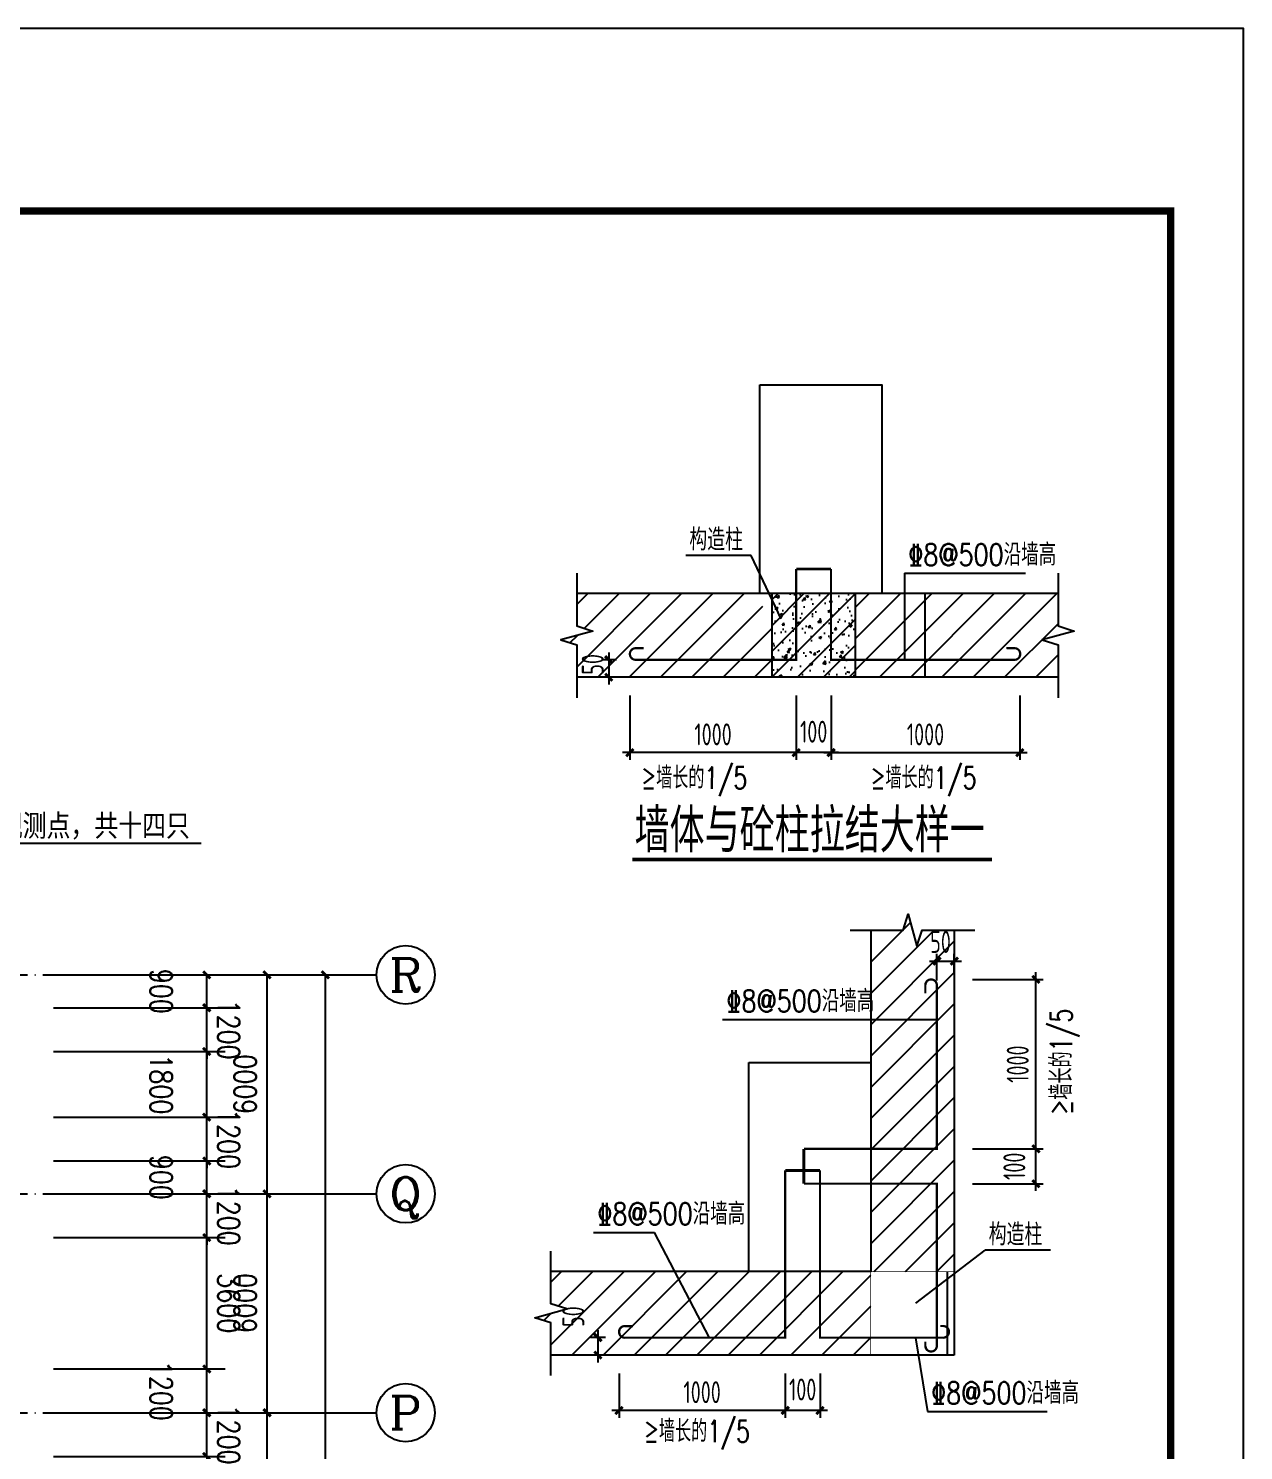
# Model space of a CAD drawing. Extents: x 31695611 to 39053694, y -59225 to 904195.
# Drawn here: x 38461953 to 38495260, y 865222 to 904195 of the extents above; entities that cross this region are included whole.
import ezdxf
from ezdxf.enums import TextEntityAlignment as Align

# ---------------------------------------------------------------- set-up
doc = ezdxf.new("R2010")
doc.units = 0
doc.header["$LTSCALE"] = 1000
doc.header["$MEASUREMENT"] = 0
for name, pattern in [('10', [0]), ('ACAD_ISO04W100', [30.5, 24, -3, 0.5, -3]), ('DOTE', [2.42, 2, -0.2, 0.02, -0.2])]:
    doc.linetypes.add(name, pattern=pattern)
doc.layers.get('0').update_dxf_attribs({"linetype": 'CONTINUOUS'})
doc.layers.get('DEFPOINTS').update_dxf_attribs({"linetype": 'CONTINUOUS'})
for name, color, linetype in [('AXIS', 3, 'CONTINUOUS'), ('AXIS_TEXT', 7, 'CONTINUOUS'), ('COLU', 7, 'CONTINUOUS'), ('DIM', 3, 'CONTINUOUS'), ('DOTE', 1, 'ACAD_ISO04W100'), ('HATCH', 254, 'CONTINUOUS'), ('NUM', 7, 'CONTINUOUS'), ('PUB_TITLE', 4, 'CONTINUOUS'), ('REIN', 1, 'CONTINUOUS'), ('TEXT', 7, 'CONTINUOUS'), ('THIN', 7, 'CONTINUOUS')]:
    doc.layers.add(name, color=color, linetype=linetype)
doc.styles.add('-宋体', font='', dxfattribs={"width": 0.8})
doc.styles.add('_HZTXT', font='txt.shx', dxfattribs={"width": 0.8, "bigfont": 'hztxt.shx'})
doc.styles.add('_TCH_AXIS', font='COMPLEX', dxfattribs={"bigfont": 'GBCBIG'})
doc.styles.add('COMPLEX', font='COMPLEX')
doc.styles.add('DIM_FONT', font='SIMPLEX.shx', dxfattribs={"width": 0.8})
doc.styles.add('TSSD_DIMENSION', font='Tssdeng.shx', dxfattribs={"width": 0.7, "bigfont": 'HZTXT.SHX'})
doc.styles.add('TSSD_LABEL', font='Tssdeng.shx', dxfattribs={"width": 0.7, "bigfont": 'hztxt.shx'})
doc.styles.add('TSSD_REIN', font='tssdeng.shx', dxfattribs={"width": 0.7, "bigfont": 'tssdchn.shx'})
doc.styles.get('-宋体').set_extended_font_data('SimSun')
doc.dimstyles.new('DIMN200', dxfattribs={"dimscale": 2, "dimtxt": 300, "dimasz": 100, "dimexe": 250, "dimexo": 300, "dimgap": 150, "dimtad": 1, "dimdec": 0, "dimzin": 0, "dimtxsty": 'DIM_FONT', "dimblk": 'ARCHTICK', "dimcen": 0.09, "dimclrt": 7, "dimazin": 3, "dimtfac": 1, "dimtdec": 0, "dimtix": 1, "dimtmove": 0, "dimatfit": 3, "dimtolj": 1, "dimtzin": 0})

# ---------------------------------------------------------------- blocks, each defined once
blk = doc.blocks.new('_ARCHTICK')
at = {"color": 0, "linetype": 'BYBLOCK', "const_width": 0.4}
blk.add_lwpolyline([(-0.5, -0.5), (0.5, 0.5)], dxfattribs=at)
blk = doc.blocks.new('*D246')
at = {"layer": 'AXIS', "color": 0}
for p, q in [((38466841, 866258), (38466841, 866458)), ((38462641, 866258), (38467341, 866258)), ((38466841, 865058), (38466841, 866258)), ((38462641, 865058), (38467341, 865058)), ((38466841, 865058), (38466841, 864858))]:
    blk.add_line(p, q, dxfattribs=at)
at = {"layer": 'DEFPOINTS', "color": 0}
for p in [(38462041, 866258), (38466841, 866258), (38462041, 865058)]:
    blk.add_point(p, dxfattribs=at)
at = {"layer": 'AXIS', "color": 0, "xscale": 200, "yscale": 200, "zscale": 200}
for p, rotation in [((38466841, 866258), 270.0001095392687), ((38466841, 865058), 90.00010953926873)]:
    blk.add_blockref('_ARCHTICK', p, dxfattribs=dict(at, rotation=rotation))
at = {"layer": 'AXIS', "color": 7, "insert": (38467441, 865658), "char_height": 600, "attachment_point": 5, "rotation": 270.0001, "style": 'DIM_FONT'}
blk.add_mtext('\\A1;1200', dxfattribs=at)
blk = doc.blocks.new('*D247')
at = {"layer": 'AXIS', "color": 0}
for p, q in [((38462641, 867458), (38467341, 867458)), ((38466841, 866258), (38466841, 867458)), ((38462641, 866258), (38467341, 866258))]:
    blk.add_line(p, q, dxfattribs=at)
at = {"layer": 'DEFPOINTS', "color": 0}
for p in [(38462041, 867458), (38466841, 867458), (38462041, 866258)]:
    blk.add_point(p, dxfattribs=at)
at = {"layer": 'AXIS', "color": 0, "xscale": 200, "yscale": 200, "zscale": 200}
for p, rotation in [((38466841, 867458), 90.00010953971926), ((38466841, 866258), 270.0001095397193)]:
    blk.add_blockref('_ARCHTICK', p, dxfattribs=dict(at, rotation=rotation))
at = {"layer": 'AXIS', "color": 7, "insert": (38465591, 866858), "char_height": 600, "attachment_point": 5, "rotation": 270.0001, "style": 'DIM_FONT'}
blk.add_mtext('\\A1;1200', dxfattribs=at)
blk = doc.blocks.new('*D248')
at = {"layer": 'AXIS', "color": 0}
for p, q in [((38462641, 871058), (38467341, 871058)), ((38466841, 867458), (38466841, 871058)), ((38462641, 867458), (38467341, 867458))]:
    blk.add_line(p, q, dxfattribs=at)
at = {"layer": 'DEFPOINTS', "color": 0}
for p in [(38462041, 871058), (38466841, 871058), (38462041, 867458)]:
    blk.add_point(p, dxfattribs=at)
at = {"layer": 'AXIS', "color": 0, "xscale": 200, "yscale": 200, "zscale": 200}
for p, rotation in [((38466841, 871058), 90.00010953963285), ((38466841, 867458), 270.0001095396329)]:
    blk.add_blockref('_ARCHTICK', p, dxfattribs=dict(at, rotation=rotation))
at = {"layer": 'AXIS', "color": 7, "insert": (38467441, 869258), "char_height": 600, "attachment_point": 5, "rotation": 270.0001, "style": 'DIM_FONT'}
blk.add_mtext('\\A1;3600', dxfattribs=at)
blk = doc.blocks.new('*D249')
at = {"layer": 'AXIS', "color": 0}
for p, q in [((38462641, 872258), (38467341, 872258)), ((38466841, 872258), (38466841, 872458)), ((38466841, 871058), (38466841, 872258)), ((38462641, 871058), (38467341, 871058)), ((38466841, 871058), (38466841, 870858))]:
    blk.add_line(p, q, dxfattribs=at)
at = {"layer": 'DEFPOINTS', "color": 0}
for p in [(38462041, 872258), (38466841, 872258), (38462041, 871058)]:
    blk.add_point(p, dxfattribs=at)
at = {"layer": 'AXIS', "color": 0, "xscale": 200, "yscale": 200, "zscale": 200}
for p, rotation in [((38466841, 872258), 270.0001095397733), ((38466841, 871058), 90.0001095397733)]:
    blk.add_blockref('_ARCHTICK', p, dxfattribs=dict(at, rotation=rotation))
at = {"layer": 'AXIS', "color": 7, "insert": (38467441, 871658), "char_height": 600, "attachment_point": 5, "rotation": 270.0001, "style": 'DIM_FONT'}
blk.add_mtext('\\A1;1200', dxfattribs=at)
blk = doc.blocks.new('*D250')
at = {"layer": 'AXIS', "color": 0}
for p, q in [((38462641, 873158), (38467341, 873158)), ((38466841, 872258), (38466841, 873158)), ((38462641, 872258), (38467341, 872258))]:
    blk.add_line(p, q, dxfattribs=at)
at = {"layer": 'DEFPOINTS', "color": 0}
for p in [(38462041, 873158), (38466841, 873158), (38462041, 872258)]:
    blk.add_point(p, dxfattribs=at)
at = {"layer": 'AXIS', "color": 0, "xscale": 200, "yscale": 200, "zscale": 200}
for p, rotation in [((38466841, 873158), 90.0001095394283), ((38466841, 872258), 270.0001095394283)]:
    blk.add_blockref('_ARCHTICK', p, dxfattribs=dict(at, rotation=rotation))
at = {"layer": 'AXIS', "color": 7, "insert": (38465591, 872708), "char_height": 600, "attachment_point": 5, "rotation": 270.0001, "style": 'DIM_FONT'}
blk.add_mtext('\\A1;900', dxfattribs=at)
blk = doc.blocks.new('*D251')
at = {"layer": 'AXIS', "color": 0}
for p, q in [((38462641, 874358), (38467341, 874358)), ((38466841, 874358), (38466841, 874558)), ((38466841, 873158), (38466841, 874358)), ((38462641, 873158), (38467341, 873158)), ((38466841, 873158), (38466841, 872958))]:
    blk.add_line(p, q, dxfattribs=at)
at = {"layer": 'DEFPOINTS', "color": 0}
for p in [(38462041, 874358), (38466841, 874358), (38462041, 873158)]:
    blk.add_point(p, dxfattribs=at)
at = {"layer": 'AXIS', "color": 0, "xscale": 200, "yscale": 200, "zscale": 200}
for p, rotation in [((38466841, 874358), 270.0001095395285), ((38466841, 873158), 90.00010953952852)]:
    blk.add_blockref('_ARCHTICK', p, dxfattribs=dict(at, rotation=rotation))
at = {"layer": 'AXIS', "color": 7, "insert": (38467441, 873758), "char_height": 600, "attachment_point": 5, "rotation": 270.0001, "style": 'DIM_FONT'}
blk.add_mtext('\\A1;1200', dxfattribs=at)
blk = doc.blocks.new('*D252')
at = {"layer": 'AXIS', "color": 0}
for p, q in [((38462641, 876158), (38467341, 876158)), ((38466841, 874358), (38466841, 876158)), ((38462641, 874358), (38467341, 874358))]:
    blk.add_line(p, q, dxfattribs=at)
at = {"layer": 'DEFPOINTS', "color": 0}
for p in [(38462041, 876158), (38466841, 876158), (38462041, 874358)]:
    blk.add_point(p, dxfattribs=at)
at = {"layer": 'AXIS', "color": 0, "xscale": 200, "yscale": 200, "zscale": 200}
for p, rotation in [((38466841, 876158), 90.0001095396238), ((38466841, 874358), 270.0001095396238)]:
    blk.add_blockref('_ARCHTICK', p, dxfattribs=dict(at, rotation=rotation))
at = {"layer": 'AXIS', "color": 7, "insert": (38465591, 875258), "char_height": 600, "attachment_point": 5, "rotation": 270.0001, "style": 'DIM_FONT'}
blk.add_mtext('\\A1;1800', dxfattribs=at)
blk = doc.blocks.new('*D253')
at = {"layer": 'AXIS', "color": 0}
for p, q in [((38462641, 877358), (38467341, 877358)), ((38466841, 877358), (38466841, 877558)), ((38466841, 876158), (38466841, 877358)), ((38462641, 876158), (38467341, 876158)), ((38466841, 876158), (38466841, 875958))]:
    blk.add_line(p, q, dxfattribs=at)
at = {"layer": 'DEFPOINTS', "color": 0}
for p in [(38462041, 877358), (38466841, 877358), (38462041, 876158)]:
    blk.add_point(p, dxfattribs=at)
at = {"layer": 'AXIS', "color": 0, "xscale": 200, "yscale": 200, "zscale": 200}
for p, rotation in [((38466841, 877358), 270.0001095395146), ((38466841, 876158), 90.00010953951458)]:
    blk.add_blockref('_ARCHTICK', p, dxfattribs=dict(at, rotation=rotation))
at = {"layer": 'AXIS', "color": 7, "insert": (38467441, 876758), "char_height": 600, "attachment_point": 5, "rotation": 270.0001, "style": 'DIM_FONT'}
blk.add_mtext('\\A1;1200', dxfattribs=at)
blk = doc.blocks.new('*D254')
at = {"layer": 'AXIS', "color": 0}
for p, q in [((38462641, 878258), (38467341, 878258)), ((38466841, 877358), (38466841, 878258)), ((38462641, 877358), (38467341, 877358))]:
    blk.add_line(p, q, dxfattribs=at)
at = {"layer": 'DEFPOINTS', "color": 0}
for p in [(38462041, 878258), (38466841, 878258), (38462041, 877358)]:
    blk.add_point(p, dxfattribs=at)
at = {"layer": 'AXIS', "color": 0, "xscale": 200, "yscale": 200, "zscale": 200}
for p, rotation in [((38466841, 878258), 90.00010953983718), ((38466841, 877358), 270.0001095398372)]:
    blk.add_blockref('_ARCHTICK', p, dxfattribs=dict(at, rotation=rotation))
at = {"layer": 'AXIS', "color": 7, "insert": (38465591, 877808), "char_height": 600, "attachment_point": 5, "rotation": 270.0001, "style": 'DIM_FONT'}
blk.add_mtext('\\A1;900', dxfattribs=at)
blk = doc.blocks.new('*D597')
at = {"layer": 'AXIS', "color": 0}
for p, q in [((38464093, 866258), (38468993, 866258)), ((38468493, 860258), (38468493, 866258)), ((38464093, 860258), (38468993, 860258))]:
    blk.add_line(p, q, dxfattribs=at)
at = {"layer": 'DEFPOINTS', "color": 0}
for p in [(38463493, 866258), (38468493, 866258), (38463493, 860258)]:
    blk.add_point(p, dxfattribs=at)
at = {"layer": 'AXIS', "color": 0, "xscale": 200, "yscale": 200, "zscale": 200}
for p, rotation in [((38468493, 866258), 89.99989046034315), ((38468493, 860258), 269.9998904603431)]:
    blk.add_blockref('_ARCHTICK', p, dxfattribs=dict(at, rotation=rotation))
at = {"layer": 'AXIS', "color": 7, "insert": (38467893, 863259), "char_height": 600, "attachment_point": 5, "rotation": 89.9999, "style": 'DIM_FONT'}
blk.add_mtext('\\A1;6000', dxfattribs=at)
blk = doc.blocks.new('*D598')
at = {"layer": 'AXIS', "color": 0}
for p, q in [((38464093, 872258), (38468993, 872258)), ((38468493, 866258), (38468493, 872258)), ((38464093, 866258), (38468993, 866258))]:
    blk.add_line(p, q, dxfattribs=at)
at = {"layer": 'DEFPOINTS', "color": 0}
for p in [(38463493, 872258), (38468493, 872258), (38463493, 866258)]:
    blk.add_point(p, dxfattribs=at)
at = {"layer": 'AXIS', "color": 0, "xscale": 200, "yscale": 200, "zscale": 200}
for p, rotation in [((38468493, 872258), 89.9998904604143), ((38468493, 866258), 269.9998904604143)]:
    blk.add_blockref('_ARCHTICK', p, dxfattribs=dict(at, rotation=rotation))
at = {"layer": 'AXIS', "color": 7, "insert": (38467893, 869259), "char_height": 600, "attachment_point": 5, "rotation": 89.9999, "style": 'DIM_FONT'}
blk.add_mtext('\\A1;6000', dxfattribs=at)
blk = doc.blocks.new('*D599')
at = {"layer": 'AXIS', "color": 0}
for p, q in [((38464093, 878258), (38468993, 878258)), ((38468493, 872258), (38468493, 878258)), ((38464093, 872258), (38468993, 872258))]:
    blk.add_line(p, q, dxfattribs=at)
at = {"layer": 'DEFPOINTS', "color": 0}
for p in [(38463493, 878258), (38468493, 878258), (38463493, 872258)]:
    blk.add_point(p, dxfattribs=at)
at = {"layer": 'AXIS', "color": 0, "xscale": 200, "yscale": 200, "zscale": 200}
for p, rotation in [((38468493, 878258), 89.99989046034315), ((38468493, 872258), 269.9998904603431)]:
    blk.add_blockref('_ARCHTICK', p, dxfattribs=dict(at, rotation=rotation))
at = {"layer": 'AXIS', "color": 7, "insert": (38467893, 875259), "char_height": 600, "attachment_point": 5, "rotation": 89.9999, "style": 'DIM_FONT'}
blk.add_mtext('\\A1;6000', dxfattribs=at)
blk = doc.blocks.new('*D600')
at = {"layer": 'AXIS', "color": 0}
for p, q in [((38464093, 878259), (38470593, 878258)), ((38470092, 788258), (38470093, 878258)), ((38464092, 788259), (38470592, 788258))]:
    blk.add_line(p, q, dxfattribs=at)
at = {"layer": 'DEFPOINTS', "color": 0}
for p in [(38463493, 878259), (38470093, 878258), (38463492, 788259)]:
    blk.add_point(p, dxfattribs=at)
at = {"layer": 'AXIS', "color": 0, "xscale": 200, "yscale": 200, "zscale": 200}
for p, rotation in [((38470093, 878258), 89.99989046036686), ((38470092, 788258), 269.9998904603668)]:
    blk.add_blockref('_ARCHTICK', p, dxfattribs=dict(at, rotation=rotation))
at = {"layer": 'AXIS', "color": 7, "insert": (38469492, 833258), "char_height": 600, "attachment_point": 5, "rotation": 89.9999, "style": 'DIM_FONT'}
blk.add_mtext('\\A1;90000', dxfattribs=at)
blk = doc.blocks.new('_AXISO')
blk.add_circle((0, 0), 0.5)
at = {"layer": 'AXIS_TEXT', "style": 'COMPLEX', "width": 1.041667}
blk.add_attdef('A', text='', height=0.56, dxfattribs=at).set_placement((-0.25, -0.28), (0.25, -0.28), align=Align.FIT)

msp = doc.modelspace()

# ---------------------------------------------------------------- hatches: boundary and pattern name
at = {"linetype": '10'}
h = msp.add_hatch(dxfattribs=at)
h.set_pattern_fill('ANSI31', color=256, scale=190.905, style=0)
h.set_pattern_definition([(45, (37387593.8, 706777.8), (-428.59395, 428.59395), [])])
h.paths.add_polyline_path([(38486542.3, 886414.9), (38486365.1, 886892.1), (38484617.7, 886892.1), (38484617.7, 886414.9)], flags=16)
h.paths.add_polyline_path([(38474564.9, 886985.8), (38474564.9, 887956), (38475567.1, 887956), (38475567.1, 886985.8)], flags=24)
h.paths.add_polyline_path([(38476987.7, 887300.3), (38476987.7, 886414.9), (38482326.9, 886414.9), (38482326.9, 888194.7), (38481572.8, 888705.7), (38476987.7, 888705.7), (38476987.7, 887820.3), (38477427.7, 887680.3), (38476547.7, 887440.3)])
h.paths.add_polyline_path([(38490175.3, 886414.9), (38490175.3, 887300.3), (38489735.3, 887440.3), (38490615.3, 887680.3), (38490175.3, 887820.3), (38490175.3, 888705.7), (38484617.7, 888705.7), (38484617.7, 886892.1), (38486365.1, 886892.1), (38486542.3, 886414.9)])
h = msp.add_hatch(dxfattribs=at)
h.set_pattern_fill('ANSI31', color=256, scale=190.905, style=0)
h.set_pattern_definition([(45, (37370588.9, 688200.2), (-428.59395, 428.59395), [])])
h.paths.add_polyline_path([(38482897, 868314.5), (38482897, 870128.1), (38479467.4, 870128.1), (38480822, 868314.5)], flags=16)
h.paths.add_polyline_path([(38483851.5, 868314.5), (38485041, 868314.5), (38485041, 870128.1), (38483851.5, 870128.1)], flags=17)
h.paths.add_polyline_path([(38486854.6, 870128.1), (38486854.6, 872535.1), (38485041, 872535.1), (38485041, 870128.1)], flags=17)
h.paths.add_polyline_path([(38486854.6, 878767.9), (38485041, 878767.9), (38485041, 873489.6), (38486854.6, 873489.6)], flags=17)
h.paths.add_polyline_path([(38474463.1, 868408.1), (38474463.1, 869378.3), (38475465.4, 869378.3), (38475465.4, 868408.1)], flags=24)
h.paths.add_polyline_path([(38485934.3, 882068.2), (38486904.4, 882068.2), (38486904.4, 881066), (38485934.3, 881066)], flags=24)
h.paths.add_polyline_path([(38476269.9, 868722.7), (38476269.9, 867837.2), (38485041, 867837.2), (38485041, 868314.5), (38483851.5, 868314.5), (38483851.5, 870128.1), (38482897, 870128.1), (38482897, 868314.5), (38480822, 868314.5), (38479467.4, 870128.1), (38476269.9, 870128.1), (38476269.9, 869242.7), (38476709.9, 869102.7), (38475829.9, 868862.7)])
h.paths.add_polyline_path([(38485926.4, 879483.8), (38485041, 879483.8), (38485041, 878767.9), (38486854.6, 878767.9), (38486854.6, 873489.6), (38485041, 873489.6), (38485041, 872535.1), (38486854.6, 872535.1), (38486854.6, 870128.1), (38487331.8, 870128.1), (38487331.8, 879483.8), (38486446.4, 879483.8), (38486306.4, 879043.8), (38486066.4, 879923.8)])
at = {"layer": 'HATCH'}
h = msp.add_hatch(dxfattribs=at)
h.set_pattern_fill('ARMORED', color=256, scale=100, style=0)
h.set_pattern_definition([(50, (37083421.7, 1717014.84), (717.26018, -62.75213), [75, -825]), (355, (37083421.7, 1717014.84), (-138.75133, 752.19213), [60, -660]), (100.4514, (37083481.5, 1717009.6), (578.50938, 689.43954), [63.7402, -701.1421]), (46.1842, (37083421.7, 1717214.8), (1067.24105, -165.519), [112.5, -1237.5]), (96.6356, (37083510.7, 1717201), (934.6627, 974.1179), [95.6103, -1051.713]), (351.1842, (37083421.7, 1717214.8), (934.66195, 974.1186), [90, -990]), (21, (37083521.7, 1717164.84), (596.90705, -402.6189), [75, -825]), (326, (37083521.7, 1717164.84), (243.31533, 725.15005), [60, -660]), (71.4514, (37083571.5, 1717131.3), (840.22263, 322.5305), [63.7402, -701.1421]), (37.5, (37083421.73, 1717014.84), (12.159855, 332.893854), [0, -652, 0, -670, 0, -662.5]), (7.5, (37083421.73, 1717014.84), (263.06954, 394.41171), [0, -382, 0, -637, 0, -252.5]), (327.5, (37083198.73, 1717014.84), (533.822436, -22.55487), [0, -250, 0, -780, 0, -1035]), (317.5, (37083098.73, 1717014.84), (583.18617, 100.10498), [0, -325, 0, -518, 0, -735]), (45, (37083421.73, 1717014.84), (-353.55339, 353.55339), [])])
h.paths.add_polyline_path([(38482326.9, 888705.7), (38482326.9, 886414.9), (38484617.7, 886414.9), (38484617.7, 888705.7)])

# ---------------------------------------------------------------- linework, layer by layer
at = {"linetype": '10'}
for p, q in [((38490175.3, 888705.7), (38476987.7, 888705.7)), ((38482326.9, 888705.7), (38482326.9, 886414.9)), ((38484617.7, 888705.7), (38484617.7, 886414.9)), ((38486527.6, 888705.7), (38486527.6, 886414.9)), ((38478597.7, 887211.4), (38478813.4, 887211.4)), ((38478597.7, 887211.4), (38478813.4, 887211.4)), ((38488979.3, 887211.4), (38488763.6, 887211.4)), ((38488979.3, 887211.4), (38488763.6, 887211.4)), ((38490175.3, 886414.9), (38476987.7, 886414.9)), ((38485041, 879483.8), (38485041, 870128.1)), ((38487331.8, 879483.8), (38487331.8, 867837.2)), ((38485041, 870128.1), (38476269.9, 870128.1)), ((38487131.8, 870128.1), (38487131.8, 867837.2)), ((38487331.8, 867837.2), (38476269.9, 867837.2))]:
    msp.add_line(p, q, dxfattribs=at)
msp.add_line((38459175.3, 881863.6), (38466691.4, 881863.6))
for points in [[(38482001.9, 894432.9), (38485342.7, 894432.9), (38485342.7, 888705.7), (38482001.9, 888705.7)], [(38481700.1, 875855.3), (38485041, 875855.3), (38485041, 870128.1), (38481700.1, 870128.1)]]:
    msp.add_lwpolyline(points, close=True)
at = {"const_width": 80}
for points in [[(38483953.3, 889380.9), (38482998.7, 889380.9)], [(38483208.7, 872535.1), (38483208.7, 873489.6)], [(38482697, 872898.6), (38483651.5, 872898.6)]]:
    msp.add_lwpolyline(points, dxfattribs=at)
at = {"linetype": '10', "const_width": 19.1}
for points in [[(38482326.9, 888705.7), (38482326.9, 886414.9), (38484617.7, 886414.9), (38484617.7, 888705.7), (38482326.9, 888705.7)], [(38485041, 870128.1), (38485041, 867837.2), (38487331.8, 867837.2), (38487331.8, 870128.1), (38485041, 870128.1)]]:
    msp.add_lwpolyline(points, dxfattribs=at)
at = {"linetype": '10'}
for centre, start, end in [((38478597.7, 887051.8), 90, 270), ((38487025.8, 868474.1), 270, 90)]:
    msp.add_arc(centre, 159.6, start, end, dxfattribs=at)
at = {"layer": 'AXIS'}
for p, q in [((38463492.6, 878258.5), (38471492.6, 878258.5)), ((38463492.6, 872258.5), (38471492.6, 872258.5)), ((38463492.6, 866258.5), (38471492.6, 866258.5))]:
    msp.add_line(p, q, dxfattribs=at)
at = {"layer": 'COLU', "linetype": 'BYBLOCK'}
msp.add_line((38485966.2, 889266.4), (38485966.2, 886892.1), dxfattribs=at)
at = {"layer": 'DIM'}
for p, q in [((38477860, 887094.3), (38477860, 886214.9)), ((38478071.2, 886894.3), (38477660, 886894.3)), ((38477852.6, 886414.9), (38477660, 886414.9)), ((38478438.1, 885914.9), (38478438.1, 884148.4)), ((38482998.7, 885914.9), (38482998.7, 884148.4)), ((38482998.7, 885914.9), (38482998.7, 884148.4)), ((38483953.3, 885914.9), (38483953.3, 884148.4)), ((38483953.3, 885914.9), (38483953.3, 884148.4)), ((38489129.3, 885914.9), (38489129.3, 884148.4)), ((38483198.7, 884348.4), (38478238.1, 884348.4)), ((38484153.3, 884348.4), (38482798.7, 884348.4)), ((38483753.3, 884348.4), (38489329.3, 884348.4)), ((38486654.6, 878633.3), (38487531.8, 878633.3)), ((38486854.6, 878104), (38486854.6, 878833.3)), ((38487331.8, 878322.9), (38487331.8, 878833.3)), ((38487831.8, 878133.6), (38489768.9, 878133.6)), ((38489568.9, 873289.6), (38489568.9, 878333.6)), ((38487831.8, 873489.6), (38489768.9, 873489.6)), ((38487831.8, 873489.6), (38489768.9, 873489.6)), ((38489568.9, 872335.1), (38489568.9, 873689.6)), ((38487831.8, 872535.1), (38489768.9, 872535.1)), ((38477562.4, 868516.7), (38477562.4, 867637.2)), ((38477773.6, 868316.7), (38477362.4, 868316.7)), ((38477554.9, 867837.2), (38477362.4, 867837.2)), ((38478140.5, 867337.2), (38478140.5, 866120.7)), ((38482697, 867337.2), (38482697, 866120.7)), ((38482697, 867337.2), (38482697, 866120.7)), ((38483651.5, 867337.2), (38483651.5, 866120.7)), ((38482897, 866320.7), (38477940.5, 866320.7)), ((38483851.5, 866320.7), (38482497, 866320.7))]:
    msp.add_line(p, q, dxfattribs=at)
at = {"layer": 'DOTE', "linetype": 'DOTE'}
for p, q in [((38423627.3, 878258.6), (38463492.6, 878258.5)), ((38423627.3, 872258.6), (38463492.6, 872258.5)), ((38423627.3, 866258.6), (38463492.6, 866258.5))]:
    msp.add_line(p, q, dxfattribs=at)
at = {"layer": 'NUM', "const_width": 100}
msp.add_lwpolyline([(38488361.4, 881424.2), (38478503.4, 881424.2)], dxfattribs=at)
at = {"layer": 'PUB_TITLE'}
msp.add_lwpolyline([(38411259.9, 755595.5), (38495259.9, 755595.5), (38495259.9, 904195.5), (38411259.9, 904195.5)], close=True, dxfattribs=at)
at = {"layer": 'PUB_TITLE', "const_width": 200}
msp.add_lwpolyline([(38413259.9, 757595.5), (38493259.9, 757595.5), (38493259.9, 899195.5), (38413259.9, 899195.5)], close=True, dxfattribs=at)
at = {"layer": 'REIN', "color": 1}
for p, q in [((38486535.3, 877974), (38486535.3, 877758.4)), ((38486535.3, 877974), (38486535.3, 877758.4)), ((38478300.1, 868633.8), (38478515.7, 868633.8)), ((38478300.1, 868633.8), (38478515.7, 868633.8))]:
    msp.add_line(p, q, dxfattribs=at)
at = {"layer": 'REIN', "color": 1, "const_width": 60}
for points in [[(38482998.7, 889380.9), (38482998.7, 886892.1), (38478597.7, 886892.1)], [(38483953.3, 889380.9), (38483953.3, 886892.1), (38488979.3, 886892.1)], [(38478597.7, 887211.4), (38478813.4, 887211.4)], [(38488979.3, 887211.4), (38488763.6, 887211.4)], [(38483208.7, 873489.6), (38486854.6, 873489.6), (38486854.6, 877974)], [(38486535.3, 877974), (38486535.3, 877758.4)], [(38482697, 872898.6), (38482697, 868314.5), (38478300.1, 868314.5)], [(38483651.5, 872898.6), (38483651.5, 868314.5), (38487025.8, 868314.5)], [(38483208.7, 872535.1), (38486854.6, 872535.1), (38486854.6, 868095.2)], [(38478300.1, 868633.8), (38478515.7, 868633.8)], [(38487025.8, 868633.8), (38486952.3, 868633.8)], [(38486535.3, 868095.2), (38486535.3, 868203)]]:
    msp.add_lwpolyline(points, dxfattribs=at)
for points in [[(38478597.7, 886892.1, -1), (38478597.7, 887211.4)], [(38488979.3, 886892.1, 1), (38488979.3, 887211.4)], [(38486854.6, 877974, 1), (38486535.3, 877974)], [(38478300.1, 868314.5, -1), (38478300.1, 868633.8)], [(38487025.8, 868314.5, 1), (38487025.8, 868633.8)], [(38486854.6, 868095.2, -1), (38486535.3, 868095.2)]]:
    msp.add_lwpolyline(points, format="xyb", dxfattribs=at)
at = {"layer": 'REIN', "color": 1}
for centre, start, end in [((38488979.3, 887051.8), 270, 90), ((38486694.9, 877974), 0, 180), ((38478300.1, 868474.1), 90, 270), ((38486694.9, 868095.2), 180, 0)]:
    msp.add_arc(centre, 159.6, start, end, dxfattribs=at)
at = {"layer": 'TEXT'}
for p, q in [((38481761.1, 889754.8), (38479974.2, 889754.8)), ((38482589.2, 888016.9), (38481761.1, 889754.8)), ((38485966.2, 889266.4), (38489278.9, 889266.4)), ((38480979.3, 877032.5), (38486854.6, 877032.5)), ((38477442.2, 871201.7), (38479111.9, 871201.7)), ((38480622, 868314.5), (38479111.9, 871201.7)), ((38486277.2, 869260.8), (38488180.2, 870709.5)), ((38489967, 870709.5), (38488180.2, 870709.5)), ((38486263.4, 868314.5), (38486593.1, 866292.3)), ((38486593.1, 866292.3), (38489873.2, 866292.3))]:
    msp.add_line(p, q, dxfattribs=at)
at = {"layer": 'THIN'}
for points in [[(38476987.7, 889265.7), (38476987.7, 887820.3), (38477427.7, 887680.3), (38476547.7, 887440.3), (38476987.7, 887300.3), (38476987.7, 885854.9)], [(38490175.3, 889265.7), (38490175.3, 887820.3), (38490615.3, 887680.3), (38489735.3, 887440.3), (38490175.3, 887300.3), (38490175.3, 885854.9)], [(38484481, 879483.8), (38485926.4, 879483.8), (38486066.4, 879923.8), (38486306.4, 879043.8), (38486446.4, 879483.8), (38487891.8, 879483.8)], [(38476269.9, 867277.2), (38476269.9, 868722.7), (38475829.9, 868862.7), (38476709.9, 869102.7), (38476269.9, 869242.7), (38476269.9, 870688.1)]]:
    msp.add_lwpolyline(points, dxfattribs=at)

# ---------------------------------------------------------------- block references
at = {"layer": 'AXIS'}
ref = msp.add_blockref('_AXISO', (38472292.6, 878258.5), dxfattribs=dict(at, xscale=1600, yscale=1600, zscale=1600))
ref.add_attrib('A', 'R', dxfattribs={"layer": 'AXIS_TEXT', "height": 905.1, "style": '_TCH_AXIS', "width": 1.166667}).set_placement((38471840, 877805.9), (38472745.1, 877805.9), align=Align.FIT)
ref = msp.add_blockref('_AXISO', (38472292.6, 872258.5), dxfattribs=dict(at, xscale=1600, yscale=1600, zscale=1600))
ref.add_attrib('A', 'Q', dxfattribs={"layer": 'AXIS_TEXT', "height": 905.1, "style": '_TCH_AXIS', "width": 1.3125}).set_placement((38471840, 871805.9), (38472745.1, 871805.9), align=Align.FIT)
ref = msp.add_blockref('_AXISO', (38472292.6, 866258.5), dxfattribs=dict(at, xscale=1600, yscale=1600, zscale=1600))
ref.add_attrib('A', 'P', dxfattribs={"layer": 'AXIS_TEXT', "height": 905.1, "style": '_TCH_AXIS', "width": 1.235294}).set_placement((38471840, 865805.9), (38472745.1, 865805.9), align=Align.FIT)
at = {"layer": 'DIM', "xscale": 200, "yscale": 200, "zscale": 200}
for p, rotation in [((38477860, 886894.3), 90), ((38477860, 886414.9), 270), ((38478438.1, 884348.4), 180), ((38482998.7, 884348.4), 180), ((38483953.3, 884348.4), 180), ((38486854.6, 878633.3), 180), ((38489568.9, 878133.6), 90), ((38489568.9, 873489.6), 90), ((38489568.9, 873489.6), 270), ((38489568.9, 872535.1), 270), ((38477562.4, 868316.7), 90), ((38477562.4, 867837.2), 270), ((38478140.5, 866320.7), 180), ((38482697, 866320.7), 180)]:
    msp.add_blockref('_ARCHTICK', p, dxfattribs=dict(at, rotation=rotation))
for p in [(38482998.7, 884348.4), (38483953.3, 884348.4), (38489129.3, 884348.4), (38487331.8, 878633.3), (38482697, 866320.7), (38483651.5, 866320.7)]:
    msp.add_blockref('_ARCHTICK', p, dxfattribs=at)

# ---------------------------------------------------------------- texts
at = {"style": '-宋体', "width": 0.8}
msp.add_text('示沉降观测点，共十四只', height=600, dxfattribs=at).set_placement((38459176.3, 882051.9))
at = {"layer": 'DIM', "color": 7, "char_height": 600, "attachment_point": 5, "rotation": 90, "style": 'TSSD_DIMENSION'}
for s, insert in [('\\A1;50', (38477420.4, 886767.1)), ('\\A1;1000', (38489068.9, 875811.6)), ('\\A1;100', (38488976, 873012.3)), ('\\A1;50', (38476888.4, 868893.2))]:
    msp.add_mtext(s, dxfattribs=dict(at, insert=insert))
at = {"layer": 'DIM', "color": 7, "char_height": 600, "attachment_point": 5, "style": 'TSSD_DIMENSION'}
for s, insert in [('\\A1;1000', (38480718.4, 884848.4)), ('\\A1;100', (38483476, 884922.1)), ('\\A1;1000', (38486541.3, 884848.4)), ('\\A1;50', (38486954, 879160.5)), ('\\A1;100', (38483174.2, 866894.4)), ('\\A1;1000', (38480418.7, 866820.7))]:
    msp.add_mtext(s, dxfattribs=dict(at, insert=insert))
at = {"layer": 'TEXT'}
for s, rotation, style, width, p, p2 in [('构造柱', 359.64834, 'TSSD_REIN', 0.840613, (38480065.9, 889891.7), (38481538.6, 889882.7)), ('≥墙长的1/5', 359.82192, '_HZTXT', 0.765332, (38478743.4, 883364.2), (38481651.7, 883355.2)), ('≥墙长的1/5', 359.82192, '_HZTXT', 0.765332, (38485028.5, 883364.2), (38487936.7, 883355.2)), ('≥墙长的1/5', 89.82192, '_HZTXT', 0.765332, (38490557.9, 874421.7), (38490566.9, 877329.9)), ('构造柱', 359.64834, 'TSSD_REIN', 0.840613, (38488271.9, 870846.3), (38489744.6, 870837.3)), ('≥墙长的1/5', 359.82192, '_HZTXT', 0.765332, (38478819.4, 865457.9), (38481727.7, 865448.9))]:
    msp.add_text(s, height=600, rotation=rotation, dxfattribs=dict(at, style=style, width=width)).set_placement(p, p2, align=Align.FIT)
at = {"layer": 'TEXT', "style": '_HZTXT', "width": 0.8}
for p in [(38486071.5, 889475.4, -381.8), (38481084.5, 877241.5, -381.8), (38477547.5, 871410.7, -381.8), (38486698.3, 866501.3, -381.8)]:
    msp.add_text('%%1328@500沿墙高', height=600, dxfattribs=at).set_placement(p)
at = {"layer": 'TEXT', "style": 'TSSD_LABEL', "width": 0.8}
msp.add_text('墙体与砼柱拉结大样一', height=1200, dxfattribs=at).set_placement((38483366.9, 881611.5), align=Align.CENTER)

# ---------------------------------------------------------------- dimensions: what is measured, and where the dimension line sits
at = {"layer": 'AXIS'}
for base, p1, p2, picture, middle in [((38466841.1, 878258.5), (38462041.1, 877358.5), (38462041.1, 878258.5), '*D254', (38465591.1, 877808.5)), ((38466841.1, 876158.5), (38462041.1, 874358.5), (38462041.1, 876158.5), '*D252', (38465591.1, 875258.5)), ((38466841.1, 873158.5), (38462041.1, 872258.5), (38462041.1, 873158.5), '*D250', (38465591.1, 872708.5)), ((38466841.1, 867458.4), (38462041.1, 866258.4), (38462041.1, 867458.4), '*D247', (38465591.1, 866858.4))]:
    dim = msp.add_linear_dim(base=base, p1=p1, p2=p2, angle=90.00011, dimstyle='DIMN200', dxfattribs=at)
    dim.commit()
    dim.dimension.update_dxf_attribs({"geometry": picture, "text_midpoint": middle, "dimtype": 129})
for p1, p2, distance, picture, middle in [((38463492.4, 788258.5), (38463492.6, 878258.5), -6600, '*D600', (38469492.5, 833258.5)), ((38463492.6, 872258.5), (38463492.6, 878258.5), -5000, '*D599', (38467892.6, 875258.5)), ((38462041.1, 876158.5), (38462041.1, 877358.5), -4800, '*D253', (38467441.1, 876758.5)), ((38462041.1, 873158.5), (38462041.1, 874358.5), -4800, '*D251', (38467441.1, 873758.5)), ((38462041.1, 871058.4), (38462041.1, 872258.5), -4800, '*D249', (38467441.1, 871658.5)), ((38463492.6, 866258.5), (38463492.6, 872258.5), -5000, '*D598', (38467892.6, 869258.5)), ((38462041.1, 867458.4), (38462041.1, 871058.4), -4800, '*D248', (38467441.1, 869258.4)), ((38462041.1, 865058.4), (38462041.1, 866258.4), -4800, '*D246', (38467441.1, 865658.4)), ((38463492.5, 860258.5), (38463492.6, 866258.5), -5000, '*D597', (38467892.6, 863258.5))]:
    dim = msp.add_aligned_dim(p1=p1, p2=p2, distance=distance, dimstyle='DIMN200', dxfattribs=at)
    dim.commit()
    dim.dimension.update_dxf_attribs({"geometry": picture, "text_midpoint": middle})

doc.saveas('drawing.dxf')
